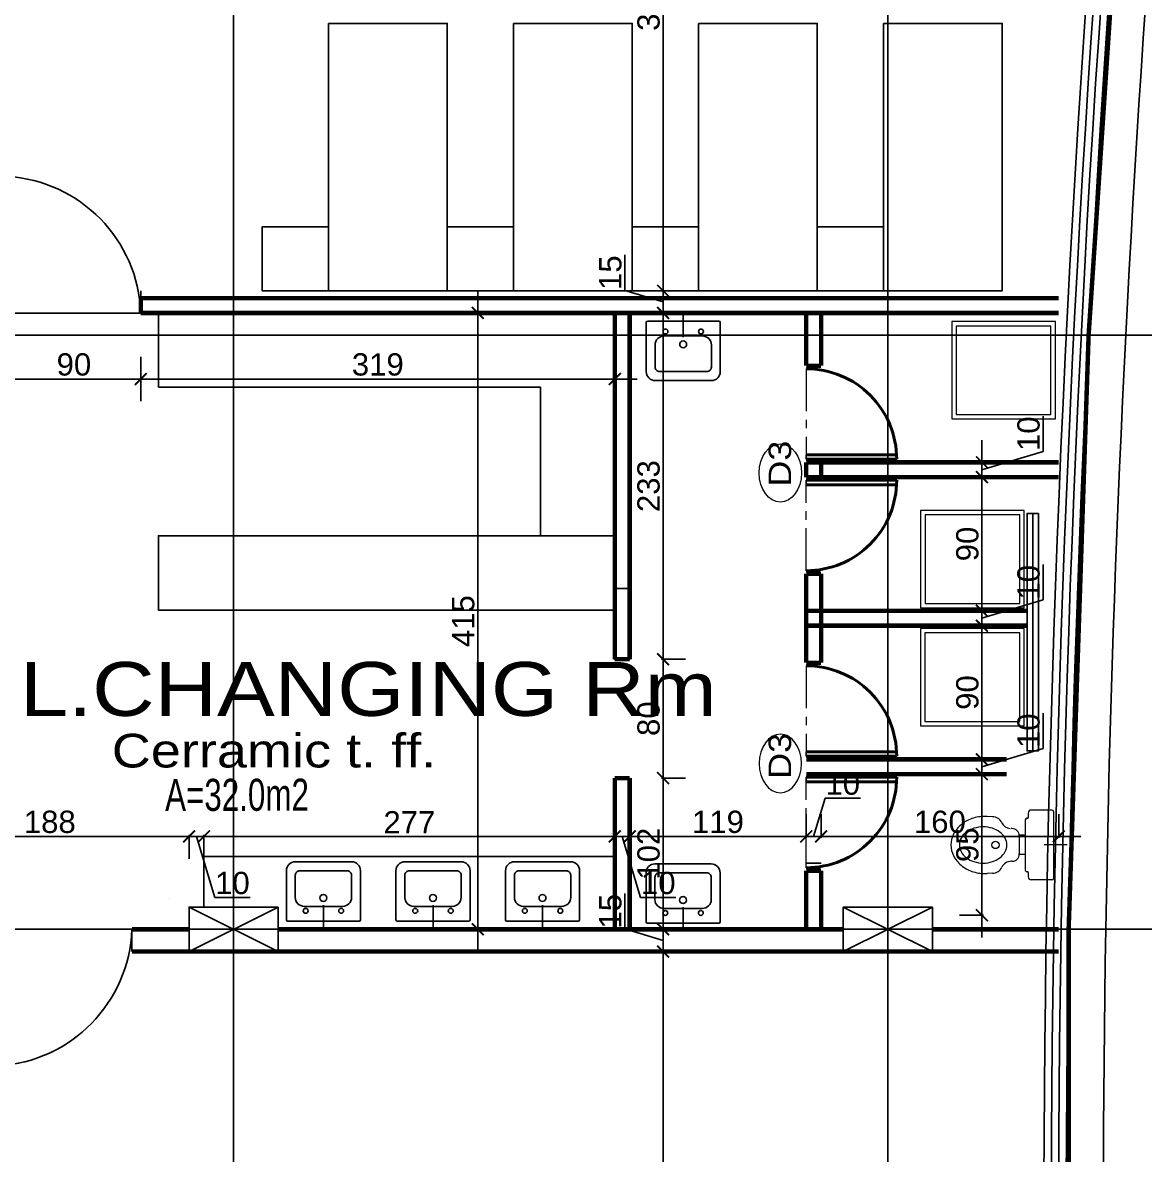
# Model space of a CAD drawing. Extents: x 250879 to 348495, y -51522 to -9360.
# Drawn here: x 280544 to 281299, y -21644 to -20882 of the extents above; entities that cross this region are included whole.
import ezdxf

# ---------------------------------------------------------------- set-up
doc = ezdxf.new("R2010")
doc.units = 0
doc.linetypes.add('CENTER', pattern=[50.8, 31.75, -6.35, 6.35, -6.35])
doc.layers.get('0').update_dxf_attribs({"linetype": 'CONTINUOUS'})
doc.layers.get('DEFPOINTS').update_dxf_attribs({"color": 9, "linetype": 'CONTINUOUS'})
for name, color, linetype, lineweight in [('A-Axis', 1, 'CENTER', 9), ('A-Door', 5, 'CONTINUOUS', 15), ('A-text finishing', 6, 'CONTINUOUS', 13), ('A-text function', 30, 'CONTINUOUS', 20), ('FURN', 126, 'CONTINUOUS', 9), ('SECTION-ar', 131, 'CONTINUOUS', 40), ('TEX', 213, 'CONTINUOUS', 20)]:
    doc.layers.add(name, color=color, linetype=linetype, lineweight=lineweight)
for name, color, linetype in [('AXIS', 1, 'CONTINUOUS'), ('COLUMN', 5, 'CONTINUOUS'), ('elevat', 4, 'CONTINUOUS'), ('FURNITURE', 4, 'CONTINUOUS'), ('TEXT', 3, 'CONTINUOUS'), ('WALL', 7, 'CONTINUOUS'), ('WALL1', 2, 'CONTINUOUS')]:
    doc.layers.add(name, color=color, linetype=linetype)
doc.styles.add('ARIAL', font='BOD_CR.TTF', dxfattribs={"width": 1.2})
doc.styles.get("Standard").update_dxf_attribs({"font": 'sanss___.ttf', "height": 15})
doc.dimstyles.new('STANDARD$0', dxfattribs={"dimscale": 0, "dimtxt": 12, "dimasz": 8, "dimexe": 15, "dimexo": 0.0625, "dimgap": 2, "dimtad": 1, "dimdec": 0, "dimzin": 0, "dimdsep": 46, "dimtxsty": 'Standard', "dimblk1": 'ARCHTICK', "dimblk2": 'ARCHTICK', "dimsah": 1, "dimcen": 0.09, "dimdle": 15, "dimclrd": 3, "dimclre": 3, "dimclrt": 3, "dimazin": 0, "dimtfac": 1, "dimtdec": 0, "dimtofl": 0, "dimtmove": 1, "dimatfit": 3, "dimldrblk": 'ARCHTICK', "dimfxl": 1.0455, "dimfxlon": 1, "dimtolj": 1, "dimtzin": 0, "dimarcsym": 0})

# ---------------------------------------------------------------- blocks, each defined once
blk = doc.blocks.new('COLUMN')
at = {"layer": 'AXIS'}
for p, q in [((236924.7, -9644.26), (236984.7, -9674.26)), ((236984.7, -9644.26), (236924.7, -9674.26))]:
    blk.add_line(p, q, dxfattribs=at)
at = {"layer": 'COLUMN'}
blk.add_lwpolyline([(236924.7, -9644.26), (236984.7, -9644.26), (236984.7, -9674.26), (236924.7, -9674.26)], close=True, dxfattribs=at)
blk = doc.blocks.new('_ARCHTICK')
at = {"color": 0, "linetype": 'ByBlock', "const_width": 0.15}
blk.add_lwpolyline([(-0.5, -0.5), (0.5, 0.5)], dxfattribs=at)
blk = doc.blocks.new('*D230')
at = {"layer": 'DEFPOINTS', "color": 0, "linetype": 'Continuous', "transparency": 16777216}
for p in [(281184.32, -21388.38), (281189.43, -21388.38), (281191.15, -21483.38)]:
    blk.add_point(p, dxfattribs=at)
at = {"layer": 'WALL', "color": 3, "linetype": 'Continuous', "lineweight": -2, "transparency": 16777216}
for p, q in [((281189.43, -21498.38), (281189.43, -21373.38)), ((281188.38, -21388.38), (281204.43, -21388.38)), ((281190.47, -21483.38), (281174.43, -21483.38))]:
    blk.add_line(p, q, dxfattribs=at)
at = {"layer": 'WALL', "color": 3, "linetype": 'Continuous', "lineweight": -2, "transparency": 16777216, "xscale": 8, "yscale": 8, "zscale": 8}
for p, rotation in [((281189.43, -21388.38), 90), ((281189.43, -21483.38), 270)]:
    blk.add_blockref('_ARCHTICK', p, dxfattribs=dict(at, rotation=rotation))
at = {"layer": 'WALL', "color": 3, "linetype": 'Continuous', "transparency": 16777216, "insert": (281179.7, -21435.88), "char_height": 15, "attachment_point": 5, "rotation": 90}
blk.add_mtext('\\A1;95', dxfattribs=at)
blk = doc.blocks.new('*D231')
at = {"layer": 'DEFPOINTS', "color": 0, "linetype": 'Continuous', "transparency": 16777216}
for p in [(281152.35, -21378.38), (281189.43, -21378.38), (281184.32, -21388.38)]:
    blk.add_point(p, dxfattribs=at)
at = {"layer": 'WALL', "color": 3, "linetype": 'Continuous', "lineweight": -2, "transparency": 16777216}
for p, q in [((281230.61, -21371.03), (281230.61, -21347.25)), ((281189.43, -21403.38), (281189.43, -21363.38)), ((281189.43, -21383.38), (281230.61, -21371.03)), ((281188.38, -21378.38), (281204.43, -21378.38)), ((281188.38, -21388.38), (281204.43, -21388.38))]:
    blk.add_line(p, q, dxfattribs=at)
at = {"layer": 'WALL', "color": 3, "linetype": 'Continuous', "lineweight": -2, "transparency": 16777216, "xscale": 8, "yscale": 8, "zscale": 8}
for p, rotation in [((281189.43, -21378.38), 90), ((281189.43, -21388.38), 270)]:
    blk.add_blockref('_ARCHTICK', p, dxfattribs=dict(at, rotation=rotation))
at = {"layer": 'WALL', "color": 3, "linetype": 'Continuous', "transparency": 16777216, "insert": (281220.88, -21359.14), "char_height": 15, "attachment_point": 5, "rotation": 90}
blk.add_mtext('\\A1;10', dxfattribs=at)
blk = doc.blocks.new('*D232')
at = {"layer": 'DEFPOINTS', "color": 0, "linetype": 'Continuous', "transparency": 16777216}
for p in [(281163.27, -21288.38), (281189.43, -21288.38), (281152.35, -21378.38)]:
    blk.add_point(p, dxfattribs=at)
at = {"layer": 'WALL', "color": 3, "linetype": 'Continuous', "lineweight": -2, "transparency": 16777216}
for p, q in [((281189.43, -21393.38), (281189.43, -21273.38)), ((281188.38, -21288.38), (281204.43, -21288.38)), ((281188.38, -21378.38), (281204.43, -21378.38))]:
    blk.add_line(p, q, dxfattribs=at)
at = {"layer": 'WALL', "color": 3, "linetype": 'Continuous', "lineweight": -2, "transparency": 16777216, "xscale": 8, "yscale": 8, "zscale": 8}
for p, rotation in [((281189.43, -21288.38), 90), ((281189.43, -21378.38), 270)]:
    blk.add_blockref('_ARCHTICK', p, dxfattribs=dict(at, rotation=rotation))
at = {"layer": 'WALL', "color": 3, "linetype": 'Continuous', "transparency": 16777216, "insert": (281179.7, -21333.38), "char_height": 15, "attachment_point": 5, "rotation": 90}
blk.add_mtext('\\A1;90', dxfattribs=at)
blk = doc.blocks.new('*D233')
at = {"layer": 'DEFPOINTS', "color": 0, "linetype": 'Continuous', "transparency": 16777216}
for p in [(281158.99, -21278.38), (281189.43, -21278.38), (281163.27, -21288.38)]:
    blk.add_point(p, dxfattribs=at)
at = {"layer": 'WALL', "color": 3, "linetype": 'Continuous', "lineweight": -2, "transparency": 16777216}
for p, q in [((281230.61, -21271.03), (281230.61, -21247.25)), ((281189.43, -21303.38), (281189.43, -21263.38)), ((281189.43, -21283.38), (281230.61, -21271.03)), ((281188.38, -21278.38), (281204.43, -21278.38)), ((281188.38, -21288.38), (281204.43, -21288.38))]:
    blk.add_line(p, q, dxfattribs=at)
at = {"layer": 'WALL', "color": 3, "linetype": 'Continuous', "lineweight": -2, "transparency": 16777216, "xscale": 8, "yscale": 8, "zscale": 8}
for p, rotation in [((281189.43, -21278.38), 90), ((281189.43, -21288.38), 270)]:
    blk.add_blockref('_ARCHTICK', p, dxfattribs=dict(at, rotation=rotation))
at = {"layer": 'WALL', "color": 3, "linetype": 'Continuous', "transparency": 16777216, "insert": (281220.88, -21259.14), "char_height": 15, "attachment_point": 5, "rotation": 90}
blk.add_mtext('\\A1;10', dxfattribs=at)
blk = doc.blocks.new('*D234')
at = {"layer": 'DEFPOINTS', "color": 0, "linetype": 'Continuous', "transparency": 16777216}
for p in [(281180.02, -21188.38), (281189.43, -21188.38), (281158.99, -21278.38)]:
    blk.add_point(p, dxfattribs=at)
at = {"layer": 'WALL', "color": 3, "linetype": 'Continuous', "lineweight": -2, "transparency": 16777216}
for p, q in [((281189.43, -21293.38), (281189.43, -21173.38)), ((281188.38, -21188.38), (281204.43, -21188.38)), ((281188.38, -21278.38), (281204.43, -21278.38))]:
    blk.add_line(p, q, dxfattribs=at)
at = {"layer": 'WALL', "color": 3, "linetype": 'Continuous', "lineweight": -2, "transparency": 16777216, "xscale": 8, "yscale": 8, "zscale": 8}
for p, rotation in [((281189.43, -21188.38), 90), ((281189.43, -21278.38), 270)]:
    blk.add_blockref('_ARCHTICK', p, dxfattribs=dict(at, rotation=rotation))
at = {"layer": 'WALL', "color": 3, "linetype": 'Continuous', "transparency": 16777216, "insert": (281179.7, -21233.38), "char_height": 15, "attachment_point": 5, "rotation": 90}
blk.add_mtext('\\A1;90', dxfattribs=at)
blk = doc.blocks.new('*D235')
at = {"layer": 'DEFPOINTS', "color": 0, "linetype": 'Continuous', "transparency": 16777216}
for p in [(281180.02, -21178.38), (281189.43, -21178.38), (281180.02, -21188.38)]:
    blk.add_point(p, dxfattribs=at)
at = {"layer": 'WALL', "color": 3, "linetype": 'Continuous', "lineweight": -2, "transparency": 16777216}
for p, q in [((281230.61, -21171.03), (281230.61, -21147.25)), ((281189.43, -21203.38), (281189.43, -21163.38)), ((281189.43, -21183.38), (281230.61, -21171.03)), ((281188.38, -21178.38), (281204.43, -21178.38)), ((281188.38, -21188.38), (281204.43, -21188.38))]:
    blk.add_line(p, q, dxfattribs=at)
at = {"layer": 'WALL', "color": 3, "linetype": 'Continuous', "lineweight": -2, "transparency": 16777216, "xscale": 8, "yscale": 8, "zscale": 8}
for p, rotation in [((281189.43, -21178.38), 90), ((281189.43, -21188.38), 270)]:
    blk.add_blockref('_ARCHTICK', p, dxfattribs=dict(at, rotation=rotation))
at = {"layer": 'WALL', "color": 3, "linetype": 'Continuous', "transparency": 16777216, "insert": (281220.88, -21159.14), "char_height": 15, "attachment_point": 5, "rotation": 90}
blk.add_mtext('\\A1;10', dxfattribs=at)
blk = doc.blocks.new('D70')
at = {"layer": 'A-Axis'}
blk.add_line((307725.06, -30884.76), (307725.06, -30817.08), dxfattribs=at)
at = {"layer": 'A-Door'}
for p, q in [((307725.06, -30817.08), (307725.06, -30820.45)), ((307792.75, -30817.08), (307792.75, -30820.45))]:
    blk.add_line(p, q, dxfattribs=at)
at = {"layer": 'SECTION-ar', "ltscale": 20}
for p, q in [((307725.06, -30817.08), (307792.75, -30817.08)), ((307792.75, -30820.45), (307725.06, -30820.45))]:
    blk.add_line(p, q, dxfattribs=at)
at = {"layer": 'SECTION-ar', "ltscale": 20, "extrusion": (0, 0, -1)}
blk.add_ellipse((307725.06, -30817.08), major_axis=(-47.86, 47.86), ratio=1, start_param=2.356194, end_param=3.926991, dxfattribs=at)
blk = doc.blocks.new('hg')
at = {"layer": 'elevat'}
for p, q in [((91177.36, 75499.14), (91177.36, 75466.14)), ((91226.27, 75500.14), (91178.36, 75500.14)), ((91202.32, 75504.43), (91202.32, 75489.24)), ((91227.27, 75499.14), (91227.27, 75466.14)), ((91215.27, 75490.14), (91189.36, 75490.14)), ((91183.36, 75484.14), (91183.36, 75469.14)), ((91221.27, 75484.14), (91221.27, 75469.14)), ((91221.27, 75460.14), (91183.36, 75460.14)), ((91218.27, 75466.14), (91186.36, 75466.14))]:
    blk.add_line(p, q, dxfattribs=at)
for centre, major_axis, start_param, end_param in [((91178.36, 75499.14), (0.707, 0.707), 0.785398, 2.356194), ((91189.36, 75484.14), (-4.24, 4.24), -0.785398, 0.785398), ((91190.36, 75493.14), (-1.16, -1.16), 3.141593, 9.424778), ((91186.36, 75469.14), (2.12, 2.12), 2.356194, 3.926991), ((91183.36, 75466.14), (4.24, 4.24), 2.356194, 3.926991)]:
    blk.add_ellipse(centre, major_axis=major_axis, ratio=1, start_param=start_param, end_param=end_param, dxfattribs=at)
at = {"layer": 'elevat', "extrusion": (0, 0, -1)}
for centre, major_axis, start_param, end_param in [((91226.27, 75499.14), (-0.707, 0.707), 0.785398, 2.356194), ((91214.27, 75493.14), (-1.16, -1.16), 4.712389, 10.995574), ((91215.27, 75484.14), (4.24, 4.24), -0.785398, 0.785398), ((91202.27, 75484.49), (-1.65, -1.65), 4.712389, 10.995574), ((91218.27, 75469.14), (-2.12, 2.12), 2.356194, 3.926991), ((91221.27, 75466.14), (-4.24, 4.24), 2.356194, 3.926991)]:
    blk.add_ellipse(centre, major_axis=major_axis, ratio=1, start_param=start_param, end_param=end_param, dxfattribs=at)
blk = doc.blocks.new('TOILET')
for p, q in [((0, 0.092), (0, -0.0627)), ((-0.225, 0), (0.225, 0)), ((-0.235, -0.01), (-0.235, -0.15)), ((0.235, -0.01), (0.235, -0.15)), ((-0.215, -0.17), (-0.185, -0.17)), ((-0.18, -0.175), (-0.18, -0.18)), ((-0.17, -0.19), (0.17, -0.19)), ((-0.065, -0.19), (-0.065, -0.2303)), ((0.065, -0.19), (0.065, -0.2303)), ((0.18, -0.175), (0.18, -0.18)), ((0.185, -0.17), (0.215, -0.17)), ((-0.11, -0.28), (-0.11, -0.2844)), ((-0.06, -0.23), (0.06, -0.23)), ((0.11, -0.28), (0.11, -0.2844)), ((-0.19, -0.4109), (-0.1922, -0.4455)), ((0.19, -0.4109), (0.1922, -0.4455))]:
    blk.add_line(p, q)
blk.add_lwpolyline([(0, -0.3142, 0.12494), (-0.0449, -0.3256, 0.105803), (-0.0863, -0.3611, 0.08665), (-0.1123, -0.4111, 0.076707), (-0.122, -0.474, 0.076707), (-0.1123, -0.537, 0.08665), (-0.0863, -0.587, 0.105803), (-0.0449, -0.6225, 0.12494), (0, -0.6338, 0.12494), (0.0449, -0.6225, 0.105803), (0.0863, -0.587, 0.08665), (0.1123, -0.537, 0.076707), (0.122, -0.474, 0.076707), (0.1123, -0.4111, 0.08665), (0.0863, -0.3611, 0.105803), (0.0449, -0.3256, 0.12494)], format="xyb", close=True)
for points in [[(-0.1922, -0.4455, 0.013212), (-0.1926, -0.46, 0.083653), (-0.1775, -0.5498, 0.091059), (-0.1362, -0.6226, 0.103953), (-0.0719, -0.6732, 0.115359), (0, -0.69, 0.115359)], [(0, -0.69, 0.115359), (0.0719, -0.6732, 0.103953), (0.1362, -0.6226, 0.091059), (0.1775, -0.5498, 0.083653), (0.1926, -0.46, 0.013212), (0.1922, -0.4455, 0.091059)]]:
    blk.add_lwpolyline(points, format="xyb")
blk.add_circle((0, -0.3899), 0.0246)
for centre, radius, start, end in [((-0.225, -0.01), 0.01, 90, 180), ((0.225, -0.01), 0.01, 0, 90), ((-0.215, -0.15), 0.02, 180, 270), ((0.215, -0.15), 0.02, 270, 0), ((-0.185, -0.175), 0.005, 0, 90), ((-0.17, -0.18), 0.01, 180, 270), ((0.17, -0.18), 0.01, 270, 0), ((0.185, -0.175), 0.005, 90, 180), ((-0.18, -0.2844), 0.07, 295.37693, 353.5888), ((-0.06, -0.28), 0.05, 90, 180), ((0.06, -0.28), 0.05, 0, 90), ((0.18, -0.2844), 0.07, 180, 244.62307), ((-0.12, -0.4109), 0.07, 115.37693, 180), ((0.12, -0.4109), 0.07, 0, 64.62307)]:
    blk.add_arc(centre, radius, start, end)
blk = doc.blocks.new('*D343')
at = {"layer": 'DEFPOINTS', "color": 0, "linetype": 'Continuous', "transparency": 16777216}
for p in [(280655.64, -21425.1), (280655.64, -21430.27), (280468.12, -21450.97)]:
    blk.add_point(p, dxfattribs=at)
at = {"layer": 'WALL', "color": 3, "linetype": 'Continuous', "lineweight": -2, "transparency": 16777216}
for p, q in [((280468.12, -21431.32), (280468.12, -21415.27)), ((280453.12, -21430.27), (280670.64, -21430.27)), ((280655.64, -21429.23), (280655.64, -21445.27))]:
    blk.add_line(p, q, dxfattribs=at)
at = {"layer": 'WALL', "color": 3, "linetype": 'Continuous', "lineweight": -2, "transparency": 16777216, "xscale": 8, "yscale": 8, "zscale": 8, "rotation": 180}
blk.add_blockref('_ARCHTICK', (280468.12, -21430.27), dxfattribs=at)
at = {"layer": 'WALL', "color": 3, "linetype": 'Continuous', "lineweight": -2, "transparency": 16777216, "xscale": 8, "yscale": 8, "zscale": 8}
blk.add_blockref('_ARCHTICK', (280655.64, -21430.27), dxfattribs=at)
at = {"layer": 'WALL', "color": 3, "linetype": 'Continuous', "transparency": 16777216, "insert": (280561.88, -21420.55), "char_height": 15, "attachment_point": 5}
blk.add_mtext('\\A1;188', dxfattribs=at)
blk = doc.blocks.new('*D344')
at = {"layer": 'DEFPOINTS', "color": 0, "linetype": 'Continuous', "transparency": 16777216}
for p in [(280655.64, -21425.1), (280665.64, -21425.1), (280665.64, -21430.27)]:
    blk.add_point(p, dxfattribs=at)
at = {"layer": 'WALL', "color": 3, "linetype": 'Continuous', "lineweight": -2, "transparency": 16777216}
for p, q in [((280640.64, -21430.27), (280680.64, -21430.27)), ((280655.64, -21429.23), (280655.64, -21445.27)), ((280660.64, -21430.27), (280673, -21471.45)), ((280665.64, -21429.23), (280665.64, -21445.27)), ((280673, -21471.45), (280696.77, -21471.45))]:
    blk.add_line(p, q, dxfattribs=at)
at = {"layer": 'WALL', "color": 3, "linetype": 'Continuous', "lineweight": -2, "transparency": 16777216, "xscale": 8, "yscale": 8, "zscale": 8, "rotation": 180}
blk.add_blockref('_ARCHTICK', (280655.64, -21430.27), dxfattribs=at)
at = {"layer": 'WALL', "color": 3, "linetype": 'Continuous', "lineweight": -2, "transparency": 16777216, "xscale": 8, "yscale": 8, "zscale": 8}
blk.add_blockref('_ARCHTICK', (280665.64, -21430.27), dxfattribs=at)
at = {"layer": 'WALL', "color": 3, "linetype": 'Continuous', "transparency": 16777216, "insert": (280684.88, -21461.73), "char_height": 15, "attachment_point": 5}
blk.add_mtext('\\A1;10', dxfattribs=at)
blk = doc.blocks.new('*D345')
at = {"layer": 'DEFPOINTS', "color": 0, "linetype": 'Continuous', "transparency": 16777216}
for p in [(280942.29, -21418.46), (280665.64, -21425.1), (280942.29, -21430.27)]:
    blk.add_point(p, dxfattribs=at)
at = {"layer": 'WALL', "color": 3, "linetype": 'Continuous', "lineweight": -2, "transparency": 16777216}
for p, q in [((280650.64, -21430.27), (280957.29, -21430.27)), ((280665.64, -21429.23), (280665.64, -21445.27)), ((280942.29, -21429.23), (280942.29, -21445.27))]:
    blk.add_line(p, q, dxfattribs=at)
at = {"layer": 'WALL', "color": 3, "linetype": 'Continuous', "lineweight": -2, "transparency": 16777216, "xscale": 8, "yscale": 8, "zscale": 8, "rotation": 180}
blk.add_blockref('_ARCHTICK', (280665.64, -21430.27), dxfattribs=at)
at = {"layer": 'WALL', "color": 3, "linetype": 'Continuous', "lineweight": -2, "transparency": 16777216, "xscale": 8, "yscale": 8, "zscale": 8}
blk.add_blockref('_ARCHTICK', (280942.29, -21430.27), dxfattribs=at)
at = {"layer": 'WALL', "color": 3, "linetype": 'Continuous', "transparency": 16777216, "insert": (280803.97, -21420.77), "char_height": 15, "attachment_point": 5}
blk.add_mtext('\\A1;277', dxfattribs=at)
blk = doc.blocks.new('*D346')
at = {"layer": 'DEFPOINTS', "color": 0, "linetype": 'Continuous', "transparency": 16777216}
for p in [(280942.29, -21418.46), (280952.29, -21418.46), (280952.29, -21430.27)]:
    blk.add_point(p, dxfattribs=at)
at = {"layer": 'WALL', "color": 3, "linetype": 'Continuous', "lineweight": -2, "transparency": 16777216}
for p, q in [((280927.29, -21430.27), (280967.29, -21430.27)), ((280942.29, -21429.23), (280942.29, -21445.27)), ((280947.29, -21430.27), (280959.64, -21471.45)), ((280952.29, -21429.23), (280952.29, -21445.27)), ((280959.64, -21471.45), (280983.42, -21471.45))]:
    blk.add_line(p, q, dxfattribs=at)
at = {"layer": 'WALL', "color": 3, "linetype": 'Continuous', "lineweight": -2, "transparency": 16777216, "xscale": 8, "yscale": 8, "zscale": 8, "rotation": 180}
blk.add_blockref('_ARCHTICK', (280942.29, -21430.27), dxfattribs=at)
at = {"layer": 'WALL', "color": 3, "linetype": 'Continuous', "lineweight": -2, "transparency": 16777216, "xscale": 8, "yscale": 8, "zscale": 8}
blk.add_blockref('_ARCHTICK', (280952.29, -21430.27), dxfattribs=at)
at = {"layer": 'WALL', "color": 3, "linetype": 'Continuous', "transparency": 16777216, "insert": (280971.53, -21461.73), "char_height": 15, "attachment_point": 5}
blk.add_mtext('\\A1;10', dxfattribs=at)
blk = doc.blocks.new('*D347')
at = {"layer": 'DEFPOINTS', "color": 0, "linetype": 'Continuous', "transparency": 16777216}
for p in [(280952.29, -21418.46), (281071.15, -21430.27), (281071.15, -21453.38)]:
    blk.add_point(p, dxfattribs=at)
at = {"layer": 'WALL', "color": 3, "linetype": 'Continuous', "lineweight": -2, "transparency": 16777216}
for p, q in [((281071.15, -21431.32), (281071.15, -21415.27)), ((280937.29, -21430.27), (281086.15, -21430.27)), ((280952.29, -21429.23), (280952.29, -21445.27))]:
    blk.add_line(p, q, dxfattribs=at)
at = {"layer": 'WALL', "color": 3, "linetype": 'Continuous', "lineweight": -2, "transparency": 16777216, "xscale": 8, "yscale": 8, "zscale": 8, "rotation": 180}
blk.add_blockref('_ARCHTICK', (280952.29, -21430.27), dxfattribs=at)
at = {"layer": 'WALL', "color": 3, "linetype": 'Continuous', "lineweight": -2, "transparency": 16777216, "xscale": 8, "yscale": 8, "zscale": 8}
blk.add_blockref('_ARCHTICK', (281071.15, -21430.27), dxfattribs=at)
at = {"layer": 'WALL', "color": 3, "linetype": 'Continuous', "transparency": 16777216, "insert": (281011.72, -21420.55), "char_height": 15, "attachment_point": 5}
blk.add_mtext('\\A1;119', dxfattribs=at)
blk = doc.blocks.new('*D348')
at = {"layer": 'DEFPOINTS', "color": 0, "linetype": 'Continuous', "transparency": 16777216}
for p in [(281081.15, -21430.27), (281071.15, -21453.38), (281081.15, -21453.38)]:
    blk.add_point(p, dxfattribs=at)
at = {"layer": 'WALL', "color": 3, "linetype": 'Continuous', "lineweight": -2, "transparency": 16777216}
for p, q in [((281076.15, -21430.27), (281083.87, -21404.55)), ((281083.87, -21404.55), (281107.64, -21404.55)), ((281071.15, -21431.32), (281071.15, -21415.27)), ((281081.15, -21431.32), (281081.15, -21415.27)), ((281056.15, -21430.27), (281096.15, -21430.27))]:
    blk.add_line(p, q, dxfattribs=at)
at = {"layer": 'WALL', "color": 3, "linetype": 'Continuous', "lineweight": -2, "transparency": 16777216, "xscale": 8, "yscale": 8, "zscale": 8, "rotation": 180}
blk.add_blockref('_ARCHTICK', (281071.15, -21430.27), dxfattribs=at)
at = {"layer": 'WALL', "color": 3, "linetype": 'Continuous', "lineweight": -2, "transparency": 16777216, "xscale": 8, "yscale": 8, "zscale": 8}
blk.add_blockref('_ARCHTICK', (281081.15, -21430.27), dxfattribs=at)
at = {"layer": 'WALL', "color": 3, "linetype": 'Continuous', "transparency": 16777216, "insert": (281095.75, -21394.82), "char_height": 15, "attachment_point": 5}
blk.add_mtext('\\A1;10', dxfattribs=at)
blk = doc.blocks.new('*D349')
at = {"layer": 'DEFPOINTS', "color": 0, "linetype": 'Continuous', "transparency": 16777216}
for p in [(281241.12, -21430.27), (281081.15, -21453.38), (281241.12, -21470.96)]:
    blk.add_point(p, dxfattribs=at)
at = {"layer": 'WALL', "color": 3, "linetype": 'Continuous', "lineweight": -2, "transparency": 16777216}
for p, q in [((281081.15, -21431.32), (281081.15, -21415.27)), ((281241.12, -21431.32), (281241.12, -21415.27)), ((281066.15, -21430.27), (281256.12, -21430.27))]:
    blk.add_line(p, q, dxfattribs=at)
at = {"layer": 'WALL', "color": 3, "linetype": 'Continuous', "lineweight": -2, "transparency": 16777216, "xscale": 8, "yscale": 8, "zscale": 8, "rotation": 180}
blk.add_blockref('_ARCHTICK', (281081.15, -21430.27), dxfattribs=at)
at = {"layer": 'WALL', "color": 3, "linetype": 'Continuous', "lineweight": -2, "transparency": 16777216, "xscale": 8, "yscale": 8, "zscale": 8}
blk.add_blockref('_ARCHTICK', (281241.12, -21430.27), dxfattribs=at)
at = {"layer": 'WALL', "color": 3, "linetype": 'Continuous', "transparency": 16777216, "insert": (281161.13, -21420.54), "char_height": 15, "attachment_point": 5}
blk.add_mtext('\\A1;160', dxfattribs=at)
blk = doc.blocks.new('*D351')
at = {"layer": 'DEFPOINTS', "color": 0, "linetype": 'Continuous', "transparency": 16777216}
for p in [(280974.79, -21507.83), (281032.3, -21507.83), (280974.79, -22292.83)]:
    blk.add_point(p, dxfattribs=at)
at = {"layer": 'WALL', "color": 3, "linetype": 'Continuous', "lineweight": -2, "transparency": 16777216}
for p, q in [((280974.79, -22307.83), (280974.79, -21492.83)), ((280975.84, -21507.83), (280959.79, -21507.83)), ((280974.79, -22292.83), (280959.79, -22292.83))]:
    blk.add_line(p, q, dxfattribs=at)
at = {"layer": 'WALL', "color": 3, "linetype": 'Continuous', "lineweight": -2, "transparency": 16777216, "xscale": 8, "yscale": 8, "zscale": 8}
for p, rotation in [((280974.79, -21507.83), 90), ((280974.79, -22292.83), 270)]:
    blk.add_blockref('_ARCHTICK', p, dxfattribs=dict(at, rotation=rotation))
at = {"layer": 'WALL', "color": 3, "linetype": 'Continuous', "transparency": 16777216, "insert": (280965.06, -21900.33), "char_height": 15, "attachment_point": 5, "rotation": 90}
blk.add_mtext('\\A1;785', dxfattribs=at)
blk = doc.blocks.new('*D352')
at = {"layer": 'DEFPOINTS', "color": 0, "linetype": 'Continuous', "transparency": 16777216}
for p in [(280974.79, -21492.83), (281033.13, -21492.83), (281032.3, -21507.83)]:
    blk.add_point(p, dxfattribs=at)
at = {"layer": 'WALL', "color": 3, "linetype": 'Continuous', "lineweight": -2, "transparency": 16777216}
for p, q in [((280949.06, -21492.62), (280949.06, -21468.7)), ((280974.79, -21522.83), (280974.79, -21477.83)), ((280974.79, -21500.33), (280949.06, -21492.62)), ((280975.84, -21492.83), (280959.79, -21492.83)), ((280975.84, -21507.83), (280959.79, -21507.83))]:
    blk.add_line(p, q, dxfattribs=at)
at = {"layer": 'WALL', "color": 3, "linetype": 'Continuous', "lineweight": -2, "transparency": 16777216, "xscale": 8, "yscale": 8, "zscale": 8}
for p, rotation in [((280974.79, -21492.83), 90), ((280974.79, -21507.83), 270)]:
    blk.add_blockref('_ARCHTICK', p, dxfattribs=dict(at, rotation=rotation))
at = {"layer": 'WALL', "color": 3, "linetype": 'Continuous', "transparency": 16777216, "insert": (280939.34, -21480.66), "char_height": 15, "attachment_point": 5, "rotation": 90}
blk.add_mtext('\\A1;15', dxfattribs=at)
blk = doc.blocks.new('*D353')
at = {"layer": 'DEFPOINTS', "color": 0, "linetype": 'Continuous', "transparency": 16777216}
for p in [(280952.29, -21390.99), (280974.79, -21390.99), (281033.13, -21492.83)]:
    blk.add_point(p, dxfattribs=at)
at = {"layer": 'WALL', "color": 3, "linetype": 'Continuous', "lineweight": -2, "transparency": 16777216}
for p, q in [((280974.79, -21507.83), (280974.79, -21375.99)), ((280973.74, -21390.99), (280989.79, -21390.99)), ((280975.84, -21492.83), (280959.79, -21492.83))]:
    blk.add_line(p, q, dxfattribs=at)
at = {"layer": 'WALL', "color": 3, "linetype": 'Continuous', "lineweight": -2, "transparency": 16777216, "xscale": 8, "yscale": 8, "zscale": 8}
for p, rotation in [((280974.79, -21390.99), 90), ((280974.79, -21492.83), 270)]:
    blk.add_blockref('_ARCHTICK', p, dxfattribs=dict(at, rotation=rotation))
at = {"layer": 'WALL', "color": 3, "linetype": 'Continuous', "transparency": 16777216, "insert": (280965.06, -21441.91), "char_height": 15, "attachment_point": 5, "rotation": 90}
blk.add_mtext('\\A1;102', dxfattribs=at)
blk = doc.blocks.new('*D354')
at = {"layer": 'DEFPOINTS', "color": 0, "linetype": 'Continuous', "transparency": 16777216}
for p in [(280952.29, -21310.99), (280974.79, -21310.99), (280952.29, -21390.99)]:
    blk.add_point(p, dxfattribs=at)
at = {"layer": 'WALL', "color": 3, "linetype": 'Continuous', "lineweight": -2, "transparency": 16777216}
for p, q in [((280974.79, -21405.99), (280974.79, -21295.99)), ((280973.74, -21310.99), (280989.79, -21310.99)), ((280973.74, -21390.99), (280989.79, -21390.99))]:
    blk.add_line(p, q, dxfattribs=at)
at = {"layer": 'WALL', "color": 3, "linetype": 'Continuous', "lineweight": -2, "transparency": 16777216, "xscale": 8, "yscale": 8, "zscale": 8}
for p, rotation in [((280974.79, -21310.99), 90), ((280974.79, -21390.99), 270)]:
    blk.add_blockref('_ARCHTICK', p, dxfattribs=dict(at, rotation=rotation))
at = {"layer": 'WALL', "color": 3, "linetype": 'Continuous', "transparency": 16777216, "insert": (280965.06, -21350.99), "char_height": 15, "attachment_point": 5, "rotation": 90}
blk.add_mtext('\\A1;80', dxfattribs=at)
blk = doc.blocks.new('*D355')
at = {"layer": 'DEFPOINTS', "color": 0, "linetype": 'Continuous', "transparency": 16777216}
for p in [(280974.79, -21077.83), (281013.49, -21077.83), (280952.29, -21310.99)]:
    blk.add_point(p, dxfattribs=at)
at = {"layer": 'WALL', "color": 3, "linetype": 'Continuous', "lineweight": -2, "transparency": 16777216}
for p, q in [((280974.79, -21325.99), (280974.79, -21062.83)), ((280975.84, -21077.83), (280959.79, -21077.83)), ((280973.74, -21310.99), (280989.79, -21310.99))]:
    blk.add_line(p, q, dxfattribs=at)
at = {"layer": 'WALL', "color": 3, "linetype": 'Continuous', "lineweight": -2, "transparency": 16777216, "xscale": 8, "yscale": 8, "zscale": 8}
for p, rotation in [((280974.79, -21077.83), 90), ((280974.79, -21310.99), 270)]:
    blk.add_blockref('_ARCHTICK', p, dxfattribs=dict(at, rotation=rotation))
at = {"layer": 'WALL', "color": 3, "linetype": 'Continuous', "transparency": 16777216, "insert": (280965.05, -21194.41), "char_height": 15, "attachment_point": 5, "rotation": 90}
blk.add_mtext('\\A1;233', dxfattribs=at)
blk = doc.blocks.new('*D356')
at = {"layer": 'DEFPOINTS', "color": 0, "linetype": 'Continuous', "transparency": 16777216}
for p in [(280974.79, -21062.89), (281013.49, -21062.89), (281013.49, -21077.83)]:
    blk.add_point(p, dxfattribs=at)
at = {"layer": 'WALL', "color": 3, "linetype": 'Continuous', "lineweight": -2, "transparency": 16777216}
for p, q in [((280949.06, -21062.64), (280949.06, -21038.72)), ((280974.79, -21092.83), (280974.79, -21047.89)), ((280974.79, -21070.36), (280949.06, -21062.64)), ((280975.84, -21062.89), (280959.79, -21062.89)), ((280975.84, -21077.83), (280959.79, -21077.83))]:
    blk.add_line(p, q, dxfattribs=at)
at = {"layer": 'WALL', "color": 3, "linetype": 'Continuous', "lineweight": -2, "transparency": 16777216, "xscale": 8, "yscale": 8, "zscale": 8}
for p, rotation in [((280974.79, -21062.89), 90), ((280974.79, -21077.83), 270)]:
    blk.add_blockref('_ARCHTICK', p, dxfattribs=dict(at, rotation=rotation))
at = {"layer": 'WALL', "color": 3, "linetype": 'Continuous', "transparency": 16777216, "insert": (280939.34, -21050.68), "char_height": 15, "attachment_point": 5, "rotation": 90}
blk.add_mtext('\\A1;15', dxfattribs=at)
blk = doc.blocks.new('*D357')
at = {"layer": 'DEFPOINTS', "color": 0, "linetype": 'Continuous', "transparency": 16777216}
for p in [(280974.79, -20677.83), (281096.12, -20677.83), (281013.49, -21062.89)]:
    blk.add_point(p, dxfattribs=at)
at = {"layer": 'WALL', "color": 3, "linetype": 'Continuous', "lineweight": -2, "transparency": 16777216}
for p, q in [((280974.79, -21077.89), (280974.79, -20662.83)), ((280975.84, -20677.83), (280959.79, -20677.83)), ((280975.84, -21062.89), (280959.79, -21062.89))]:
    blk.add_line(p, q, dxfattribs=at)
at = {"layer": 'WALL', "color": 3, "linetype": 'Continuous', "lineweight": -2, "transparency": 16777216, "xscale": 8, "yscale": 8, "zscale": 8}
for p, rotation in [((280974.79, -20677.83), 90), ((280974.79, -21062.89), 270)]:
    blk.add_blockref('_ARCHTICK', p, dxfattribs=dict(at, rotation=rotation))
at = {"layer": 'WALL', "color": 3, "linetype": 'Continuous', "transparency": 16777216, "insert": (280965.05, -20870.36), "char_height": 15, "attachment_point": 5, "rotation": 90}
blk.add_mtext('\\A1;385', dxfattribs=at)
blk = doc.blocks.new('*D362')
at = {"layer": 'DEFPOINTS', "color": 0, "linetype": 'Continuous', "transparency": 16777216}
for p in [(280838.09, -21077.83), (280850.01, -21077.83), (280855.36, -21492.83)]:
    blk.add_point(p, dxfattribs=at)
at = {"layer": 'WALL', "color": 3, "linetype": 'Continuous', "lineweight": -2, "transparency": 16777216}
for p, q in [((280850.01, -21507.83), (280850.01, -21062.83)), ((280848.96, -21077.83), (280865.01, -21077.83)), ((280851.05, -21492.83), (280835.01, -21492.83))]:
    blk.add_line(p, q, dxfattribs=at)
at = {"layer": 'WALL', "color": 3, "linetype": 'Continuous', "lineweight": -2, "transparency": 16777216, "xscale": 8, "yscale": 8, "zscale": 8}
for p, rotation in [((280850.01, -21077.83), 90), ((280850.01, -21492.83), 270)]:
    blk.add_blockref('_ARCHTICK', p, dxfattribs=dict(at, rotation=rotation))
at = {"layer": 'WALL', "color": 3, "linetype": 'Continuous', "transparency": 16777216, "insert": (280840.28, -21285.33), "char_height": 15, "attachment_point": 5, "rotation": 90}
blk.add_mtext('\\A1;415', dxfattribs=at)
blk = doc.blocks.new('*D363')
at = {"layer": 'DEFPOINTS', "color": 0, "linetype": 'Continuous', "transparency": 16777216}
for p in [(280942.29, -21116.19), (280623.13, -21122.29), (280623.13, -21122.29)]:
    blk.add_point(p, dxfattribs=at)
at = {"layer": 'WALL', "color": 3, "linetype": 'Continuous', "lineweight": -2, "transparency": 16777216}
for p, q in [((280623.13, -21122.29), (280623.13, -21107.29)), ((280957.29, -21122.29), (280608.13, -21122.29)), ((280942.29, -21121.24), (280942.29, -21137.29))]:
    blk.add_line(p, q, dxfattribs=at)
at = {"layer": 'WALL', "color": 3, "linetype": 'Continuous', "lineweight": -2, "transparency": 16777216, "xscale": 8, "yscale": 8, "zscale": 8, "rotation": 180}
blk.add_blockref('_ARCHTICK', (280623.13, -21122.29), dxfattribs=at)
at = {"layer": 'WALL', "color": 3, "linetype": 'Continuous', "lineweight": -2, "transparency": 16777216, "xscale": 8, "yscale": 8, "zscale": 8}
blk.add_blockref('_ARCHTICK', (280942.29, -21122.29), dxfattribs=at)
at = {"layer": 'WALL', "color": 3, "linetype": 'Continuous', "transparency": 16777216, "insert": (280782.71, -21112.55), "char_height": 15, "attachment_point": 5}
blk.add_mtext('\\A1;319', dxfattribs=at)
blk = doc.blocks.new('*D364')
at = {"layer": 'DEFPOINTS', "color": 0, "linetype": 'Continuous', "transparency": 16777216}
for p in [(280533.13, -21077.83), (280623.13, -21077.83), (280533.13, -21122.29)]:
    blk.add_point(p, dxfattribs=at)
at = {"layer": 'WALL', "color": 3, "linetype": 'Continuous', "lineweight": -2, "transparency": 16777216}
for p, q in [((280638.13, -21122.29), (280518.13, -21122.29)), ((280533.13, -21121.24), (280533.13, -21137.29)), ((280623.13, -21121.24), (280623.13, -21137.29))]:
    blk.add_line(p, q, dxfattribs=at)
at = {"layer": 'WALL', "color": 3, "linetype": 'Continuous', "lineweight": -2, "transparency": 16777216, "xscale": 8, "yscale": 8, "zscale": 8, "rotation": 180}
blk.add_blockref('_ARCHTICK', (280533.13, -21122.29), dxfattribs=at)
at = {"layer": 'WALL', "color": 3, "linetype": 'Continuous', "lineweight": -2, "transparency": 16777216, "xscale": 8, "yscale": 8, "zscale": 8}
blk.add_blockref('_ARCHTICK', (280623.13, -21122.29), dxfattribs=at)
at = {"layer": 'WALL', "color": 3, "linetype": 'Continuous', "transparency": 16777216, "insert": (280578.13, -21112.56), "char_height": 15, "attachment_point": 5}
blk.add_mtext('\\A1;90', dxfattribs=at)
blk = doc.blocks.new('*D365')
at = {"layer": 'DEFPOINTS', "color": 0, "linetype": 'Continuous', "transparency": 16777216}
for p in [(280533.13, -21077.83), (280468.12, -21122.29), (280468.12, -21124.83)]:
    blk.add_point(p, dxfattribs=at)
at = {"layer": 'WALL', "color": 3, "linetype": 'Continuous', "lineweight": -2, "transparency": 16777216}
for p, q in [((280468.12, -21123.33), (280468.12, -21107.29)), ((280548.13, -21122.29), (280453.12, -21122.29)), ((280533.13, -21121.24), (280533.13, -21137.29))]:
    blk.add_line(p, q, dxfattribs=at)
at = {"layer": 'WALL', "color": 3, "linetype": 'Continuous', "lineweight": -2, "transparency": 16777216, "xscale": 8, "yscale": 8, "zscale": 8, "rotation": 180}
blk.add_blockref('_ARCHTICK', (280468.12, -21122.29), dxfattribs=at)
at = {"layer": 'WALL', "color": 3, "linetype": 'Continuous', "lineweight": -2, "transparency": 16777216, "xscale": 8, "yscale": 8, "zscale": 8}
blk.add_blockref('_ARCHTICK', (280533.13, -21122.29), dxfattribs=at)
at = {"layer": 'WALL', "color": 3, "linetype": 'Continuous', "transparency": 16777216, "insert": (280500.63, -21112.55), "char_height": 15, "attachment_point": 5}
blk.add_mtext('\\A1;65', dxfattribs=at)

msp = doc.modelspace()

# ---------------------------------------------------------------- linework, layer by layer
at = {"layer": 'AXIS'}
for p, q in [((280685.64357, -19847.6712), (280685.64357, -23531.69157)), ((281126.12045, -19847.6712), (281126.12045, -23524.12587)), ((279260.00809, -21092.83296), (281586.86527, -21092.83296)), ((279245.77609, -21492.83296), (281586.86527, -21492.83296))]:
    msp.add_line(p, q, dxfattribs=at)
at = {"layer": 'FURN'}
msp.add_ellipse((281053.7275, -21185.55574), major_axis=(0, -19.68597), ratio=0.724380907, dxfattribs=at)
at = {"layer": 'FURN', "extrusion": (0, 0, -1)}
msp.add_ellipse((281053.7275, -21381.204), major_axis=(0, 19.68597), ratio=0.724380907, dxfattribs=at)
at = {"layer": 'FURNITURE'}
for p, q in [((280623.13168, -21077.83296), (280623.13168, -21062.83296)), ((280623.13168, -21077.83296), (280623.13168, -21062.83296)), ((280635.00685, -21077.83296), (280635.00685, -21127.83296)), ((280635.00685, -21227.83296), (280635.00685, -21277.83296)), ((280635.00685, -21277.83296), (280942.28886, -21277.83296)), ((280617.13168, -21492.83296), (280617.13168, -21507.83296)), ((280617.13168, -21492.83296), (280617.13168, -21507.83296))]:
    msp.add_line(p, q, dxfattribs=at)
at = {"layer": 'FURNITURE', "linetype": 'Continuous'}
for points in [[(280749.43916, -20882.88761), (280749.43916, -21062.88761), (280829.43916, -21062.88761), (280829.43916, -20882.88761), (280749.43916, -20882.88761)], [(280874.01269, -20882.88761), (280874.01269, -21062.88761), (280954.01269, -21062.88761), (280954.01269, -20882.88761), (280874.01269, -20882.88761)], [(280998.58622, -20882.88761), (280998.58622, -21062.88761), (281078.58622, -21062.88761), (281078.58622, -20882.88761), (280998.58622, -20882.88761)], [(281123.15976, -20882.88761), (281123.15976, -21062.88761), (281203.15976, -21062.88761), (281203.15976, -20882.88761), (281123.15976, -20882.88761)]]:
    msp.add_lwpolyline(points, dxfattribs=at)
for points in [[(280749.43916, -21062.88761), (280704.86562, -21062.88761), (280704.86562, -21019.90952), (280749.43916, -21019.90952)], [(280874.01269, -21062.88761), (280829.43916, -21062.88761), (280829.43916, -21019.90952), (280874.01269, -21019.90952)], [(280998.58622, -21062.88761), (280954.01269, -21062.88761), (280954.01269, -21019.90952), (280998.58622, -21019.90952)], [(281123.15976, -21062.88761), (281078.58622, -21062.88761), (281078.58622, -21019.90952), (281123.15976, -21019.90952)]]:
    msp.add_lwpolyline(points, close=True, dxfattribs=at)
at = {"layer": 'FURNITURE'}
for points in [[(280518.12045, -21277.83296), (280468.12045, -21277.83296), (280468.12045, -21077.83296), (280942.28886, -21077.83296), (280942.28886, -21277.83296)], [(280635.00685, -21127.83296), (280892.28886, -21127.83296), (280892.28886, -21227.83296), (280635.00685, -21227.83296)]]:
    msp.add_lwpolyline(points, dxfattribs=at)
at = {"layer": 'FURNITURE', "ltscale": 3}
msp.add_lwpolyline([(281227.44939, -21212.75067), (281219.79151, -21212.75067), (281219.79151, -21372.75067), (281227.44939, -21372.75067)], close=True, dxfattribs=at)
msp.add_lwpolyline([(281227.44939, -21212.75067), (281219.79151, -21212.75067), (281219.79151, -21372.75067), (281227.44939, -21372.75067)], close=True, dxfattribs=at)
at = {"layer": 'FURNITURE'}
msp.add_lwpolyline([(280942.28886, -21277.83296), (280635.00685, -21277.83296), (280635.00685, -21227.83296), (280942.28886, -21227.83296)], close=True, dxfattribs=at)
at = {"layer": 'FURNITURE', "ltscale": 3}
msp.add_lwpolyline([(280715.64357, -21492.83296), (280942.28886, -21492.83296), (280942.28886, -21443.8954), (280665.64357, -21443.8954), (280665.64357, -21477.83296)], dxfattribs=at)
at = {"layer": 'FURNITURE'}
for centre, radius, start, end in [((293160.4054, -21692.91526), 11924.27437, 175.261308771, 184.738691229), ((293160.4054, -21692.91526), 11914.27437, 175.261308771, 184.738691229), ((280527.59011, -21081.31383), 95.60496, 2.08653555, 86.67709067), ((280521.59011, -21489.3521), 95.60496, 273.32290933, 357.91346445)]:
    msp.add_arc(centre, radius, start, end, dxfattribs=at)
at = {"layer": 'TEX'}
for points in [[(281169.07121, -21083.61795), (281169.07121, -21149.19768), (281238.87362, -21149.19768), (281238.87362, -21083.61795)], [(281172.07121, -21086.61795), (281172.07121, -21146.19768), (281235.87362, -21146.19768), (281235.87362, -21086.61795)], [(281148.11502, -21210.76315), (281148.11502, -21276.34288), (281217.91743, -21276.34288), (281217.91743, -21210.76315)], [(281151.11502, -21213.76315), (281151.11502, -21273.34288), (281214.91743, -21273.34288), (281214.91743, -21213.76315)], [(281148.10506, -21290.28115), (281148.10506, -21355.86089), (281217.90747, -21355.86089), (281217.90747, -21290.28115)], [(281151.10506, -21293.28115), (281151.10506, -21352.86089), (281214.90747, -21352.86089), (281214.90747, -21293.28115)]]:
    msp.add_lwpolyline(points, close=True, dxfattribs=at)
at = {"layer": 'WALL', "ltscale": 3}
for p, q in [((280623.13168, -21077.83296), (280623.13168, -21062.83296)), ((280617.13168, -21492.83296), (280617.13168, -21507.83296)), ((281096.12045, -21492.83296), (280715.64357, -21492.83296)), ((281096.12045, -21492.83296), (280715.64357, -21492.83296))]:
    msp.add_line(p, q, dxfattribs=at)
at = {"layer": 'WALL', "linetype": 'Continuous'}
for p, q in [((280623.13168, -21077.83296), (280623.13168, -21062.83296)), ((280623.13168, -21077.83296), (280623.13168, -21062.83296)), ((281081.14725, -21188.37987), (281071.14725, -21188.37987)), ((281081.14725, -21448.37987), (281071.14725, -21448.37987)), ((280617.13168, -21492.83296), (280617.13168, -21507.83296)), ((280617.13168, -21492.83296), (280617.13168, -21507.83296))]:
    msp.add_line(p, q, dxfattribs=at)
at = {"layer": 'WALL', "linetype": 'Continuous', "ltscale": 3}
for p, q in [((280635.00685, -21077.83296), (280635.00685, -21077.83296)), ((280665.64357, -21077.83296), (280665.64357, -21077.83296)), ((280641.47709, -21472.24502), (280641.47709, -21472.24502)), ((280641.47709, -21492.83296), (280641.47709, -21492.83296))]:
    msp.add_line(p, q, dxfattribs=at)
at = {"layer": 'WALL', "color": 4, "linetype": 'Continuous', "const_width": 3}
msp.add_lwpolyline([(279420.21646, -22677.99755), (279444.71745, -22292.83296), (279458.0308, -21900.33296), (279400.41664, -21900.33296), (279400.41664, -21477.83296), (279482.86847, -21476.33388), (279469.71551, -21092.83296), (279420.21646, -20707.83296), (279374.84777, -20272.66838), (279463.78441, -20272.66838), (279463.78441, -20157.66838), (281267.1838, -20156.76961), (281267.1838, -20272.66838), (281356.12045, -20272.66838), (281310.8395, -20707.83296), (281286.85608, -20708.65908), (281261.2527, -21092.83296), (281247.81119, -21492.83296), (281247.80843, -21892.83296), (281261.24441, -22292.83296), (281286.85608, -22677.17144)], dxfattribs=at)
at = {"layer": 'WALL', "linetype": 'Continuous', "const_width": 3}
for points in [[(281241.12045, -21067.83296), (280623.13168, -21067.83296), (280623.13168, -21077.83296)], [(280623.13168, -21067.83296), (280635.00685, -21067.83296)], [(280623.13168, -21077.83296), (280666.45243, -21077.83296)], [(281241.12045, -21077.83296), (280665.64357, -21077.83296)], [(280942.28886, -21263.30025), (280942.28886, -21077.83296)], [(280952.28886, -21263.30025), (280952.28886, -21077.83296)], [(281071.14725, -21077.83296), (281071.14725, -21113.37987)], [(281081.14725, -21077.83296), (281081.14725, -21113.37987)], [(281081.14725, -21113.37987), (281071.14725, -21113.37987)], [(281241.12045, -21178.37987), (281071.14725, -21178.37987)], [(281071.14725, -21178.37987), (281071.14725, -21188.37987)], [(281081.14725, -21178.37987), (281071.14725, -21178.37987)], [(281081.14725, -21178.37987), (281081.14725, -21188.37987)], [(281241.12045, -21188.37987), (281071.14725, -21188.37987)], [(281081.14725, -21188.37987), (281071.14725, -21188.37987)], [(281071.14725, -21253.37987), (281071.14725, -21288.37987)], [(281081.14725, -21253.37987), (281071.14725, -21253.37987)], [(281081.14725, -21253.37987), (281081.14725, -21288.37987)], [(280942.28886, -21263.30025), (280942.28886, -21310.98592)], [(280952.28886, -21263.30025), (280952.28886, -21310.98592)], [(281219.79151, -21278.37987), (281071.14725, -21278.37987)], [(281219.79151, -21278.37987), (281071.14725, -21278.37987)], [(281071.14725, -21313.37987), (281071.14725, -21278.37987)], [(281081.14725, -21313.37987), (281081.14725, -21278.37987)], [(281219.79151, -21288.37987), (281071.14725, -21288.37987)], [(281219.79151, -21288.37987), (281071.14725, -21288.37987)], [(280942.28886, -21310.98592), (280952.28886, -21310.98592)], [(281081.14725, -21313.37987), (281071.14725, -21313.37987)], [(281206.12045, -21378.37987), (281071.14725, -21378.37987)], [(281081.14725, -21378.37987), (281071.14725, -21378.37987)], [(280942.28886, -21390.98592), (280942.28886, -21492.83296)], [(280942.28886, -21390.98592), (280942.28886, -21477.83296)], [(280942.28886, -21390.98592), (280952.28886, -21390.98592)], [(280952.28886, -21390.98592), (280952.28886, -21492.83296)], [(280952.28886, -21390.98592), (280952.28886, -21477.83296)], [(281206.12045, -21388.37987), (281071.14725, -21388.37987)], [(281081.14725, -21388.37987), (281071.14725, -21388.37987)], [(281081.14725, -21388.37987), (281071.14725, -21388.37987)], [(281071.14725, -21492.83296), (281071.14725, -21453.37987)], [(281081.14725, -21453.37987), (281071.14725, -21453.37987)], [(281081.14725, -21453.37987), (281071.14725, -21453.37987)], [(281081.14725, -21492.83296), (281081.14725, -21453.37987)], [(280617.13168, -21492.83296), (280641.47709, -21492.83296)], [(280617.13168, -21492.83296), (280655.64357, -21492.83296)], [(281096.12045, -21492.83296), (280715.64357, -21492.83296)], [(281096.12045, -21492.83296), (280715.64357, -21492.83296)], [(281096.12045, -21492.83296), (280715.64357, -21492.83296)], [(281096.12045, -21492.83296), (280715.64357, -21492.83296)], [(281156.12045, -21492.83296), (281241.12045, -21492.83296)], [(280617.13168, -21507.83296), (280655.64357, -21507.83296)], [(281241.12045, -21507.83296), (280655.64357, -21507.83296)]]:
    msp.add_lwpolyline(points, dxfattribs=at)
at = {"layer": 'WALL', "linetype": 'Continuous'}
msp.add_lwpolyline([(280952.28886, -21263.30025), (280942.28886, -21263.30025), (280942.28886, -21310.98592), (280952.28886, -21310.98592)], close=True, dxfattribs=at)
at = {"layer": 'WALL1'}
msp.add_line((281223.62045, -21372.75067), (281223.62045, -21212.75067), dxfattribs=at)
msp.add_line((281223.62045, -21372.75067), (281223.62045, -21212.75067), dxfattribs=at)
for centre, radius, start, end in [((293180.4054, -21692.91526), 11909.27437, 173.150860683, 186.849139317), ((293160.4054, -21692.91526), 11929.27437, 175.261308771, 184.738691229), ((293160.4054, -21692.91526), 11919.27437, 175.261308771, 184.738691229)]:
    msp.add_arc(centre, radius, start, end, dxfattribs=at)

# ---------------------------------------------------------------- block references
at = {"layer": 'FURN'}
msp.add_blockref('hg', (189786.04524, -96583.43619), dxfattribs=at)
at = {"layer": 'FURN', "xscale": 100, "yscale": 100, "zscale": 100, "rotation": 270}
msp.add_blockref('TOILET', (281237.60743, -21436.04349), dxfattribs=at)
at = {"layer": 'FURN', "xscale": -1, "rotation": 180}
for p in [(189543.80034, 54012.77026), (189691.32405, 54012.77026), (189785.93051, 54011.34237)]:
    msp.add_blockref('hg', p, dxfattribs=at)
at = {"layer": 'FURNITURE', "ltscale": 3, "xscale": -1, "rotation": 180}
msp.add_blockref('hg', (189617.56219, 54012.77026), dxfattribs=at)
at = {"layer": 'WALL', "linetype": 'Continuous', "xscale": -0.9000000000232831, "zscale": 0.9, "rotation": 180}
for p, yscale in [((4118.5894, -48911.68062), 0.8999999999996362), ((4118.5894, -49111.68062), 0.9000000000014552)]:
    msp.add_blockref('D70', p, dxfattribs=dict(at, yscale=yscale))
at = {"layer": 'WALL', "linetype": 'Continuous', "xscale": 0.9000000000232831, "yscale": 0.9000000000232831, "zscale": 0.9000000000232831}
for p in [(4118.5894, 6544.92087), (4118.5894, 6344.92087)]:
    msp.add_blockref('D70', p, dxfattribs=at)
at = {"layer": 'WALL', "linetype": 'Continuous', "xscale": -1}
for p in [(517640.34304, -11833.57644), (517640.34304, -11833.57644), (518080.81992, -11833.57644), (518080.81992, -11833.57644)]:
    msp.add_blockref('COLUMN', p, dxfattribs=at)

# ---------------------------------------------------------------- texts
at = {"layer": 'A-text finishing', "style": 'ARIAL', "width": 1.2}
for p in [(281060.9632, -21194.78667), (281060.9632, -21391.55925)]:
    msp.add_text('D3', height=15.12, rotation=90, dxfattribs=at).set_placement(p)
msp.add_text('Cerramic t. ff.', height=22.68, dxfattribs=at).set_placement((280603.61259, -21383.85375))
at = {"layer": 'A-text function', "insert": (280541.80868, -21312.82929), "char_height": 36.288, "width": 1099.354112, "attachment_point": 1, "style": 'ARIAL'}
msp.add_mtext('L.CHANGING Rm', dxfattribs=at)
at = {"layer": 'TEXT', "width": 0.7}
msp.add_text('A=32.0m2', height=21.6, rotation=0.12694545, dxfattribs=at).set_placement((280639.51551, -21413.18755))

# ---------------------------------------------------------------- dimensions: what is measured, and where the dimension line sits
at = {"layer": 'WALL', "linetype": 'Continuous'}
for base, p1, p2, picture, middle in [((280974.78974, -20677.83296), (281013.49143, -21062.88761), (281096.12045, -20677.83296), '*D357', (280965.05311, -20870.36029)), ((280974.78974, -21062.88761), (281013.49143, -21077.83296), (281013.49143, -21062.88761), '*D356', (280939.33706, -21060.64238)), ((280850.00657, -21077.83296), (280855.36229, -21492.83296), (280838.08653, -21077.83296), '*D362', (280840.28023, -21285.33296)), ((280974.78974, -21077.83296), (280952.28886, -21310.98592), (281013.49143, -21077.83296), '*D355', (280965.05311, -21194.40944)), ((281189.42865, -21178.37987), (281180.02212, -21188.37987), (281180.02212, -21178.37987), '*D235', (281220.88133, -21169.02617)), ((281189.42865, -21188.37987), (281158.98944, -21278.37987), (281180.02212, -21188.37987), '*D234', (281179.70232, -21233.37987)), ((281189.42865, -21278.37987), (281163.26785, -21288.37987), (281158.98944, -21278.37987), '*D233', (281220.88133, -21269.02617)), ((281189.42865, -21288.37987), (281152.35193, -21378.37987), (281163.26785, -21288.37987), '*D232', (281179.70232, -21333.37987)), ((280974.78974, -21310.98592), (280952.28886, -21390.98592), (280952.28886, -21310.98592), '*D354', (280965.0634, -21350.98592)), ((281189.42865, -21378.37987), (281184.31887, -21388.37987), (281152.35193, -21378.37987), '*D231', (281220.88133, -21369.02617)), ((281189.42865, -21388.37987), (281191.14725, -21483.37987), (281184.31887, -21388.37987), '*D230', (281179.70232, -21435.87987)), ((280974.78974, -21390.98592), (281033.12737, -21492.83296), (280952.28886, -21390.98592), '*D353', (280965.0634, -21441.90944)), ((280974.78974, -21492.83296), (281032.29652, -21507.83296), (281033.12737, -21492.83296), '*D352', (280939.33706, -21490.61506)), ((280974.78974, -21507.83296), (280974.78974, -22292.83296), (281032.29652, -21507.83296), '*D351', (280965.0634, -21900.33296))]:
    dim = msp.add_linear_dim(base=base, p1=p1, p2=p2, angle=90, dimstyle='STANDARD$0', override={"dimscale": 1}, dxfattribs=at)
    dim.commit()
    dim.dimension.update_dxf_attribs({"geometry": picture, "text_midpoint": middle})
for base, p1, p2, picture, middle in [((280468.12045, -21122.28839), (280533.13168, -21077.83296), (280468.12045, -21124.83343), '*D365', (280500.62606, -21112.55177)), ((280533.13168, -21122.28839), (280623.13168, -21077.83296), (280533.13168, -21077.83296), '*D364', (280578.13168, -21112.56206)), ((280623.13168, -21122.28839), (280942.28886, -21116.19419), (280623.13168, -21122.28839), '*D363', (280782.71027, -21112.55177)), ((281081.14725, -21430.27277), (281071.14725, -21453.37987), (281081.14725, -21453.37987), '*D348', (281085.86515, -21394.8201)), ((280655.64357, -21430.27277), (280468.12045, -21450.96744), (280655.64357, -21425.09932), '*D343', (280561.88201, -21420.54643)), ((280942.28886, -21430.27277), (280665.64357, -21425.09932), (280942.28886, -21418.45676), '*D345', (280803.96621, -21420.77277)), ((281071.14725, -21430.27277), (280952.28886, -21418.45676), (281071.14725, -21453.37987), '*D347', (281011.71805, -21420.54643)), ((281241.12045, -21430.27277), (281081.14725, -21453.37987), (281241.12045, -21470.96051), '*D349', (281161.13385, -21420.53615)), ((280952.28886, -21430.27277), (280942.28886, -21418.45676), (280952.28886, -21418.45676), '*D346', (280961.64256, -21461.72545)), ((280665.64357, -21430.27277), (280655.64357, -21425.09932), (280665.64357, -21425.09932), '*D344', (280674.99727, -21461.72545))]:
    dim = msp.add_linear_dim(base=base, p1=p1, p2=p2, dimstyle='STANDARD$0', override={"dimscale": 1}, dxfattribs=at)
    dim.commit()
    dim.dimension.update_dxf_attribs({"geometry": picture, "text_midpoint": middle})

doc.saveas('drawing.dxf')
